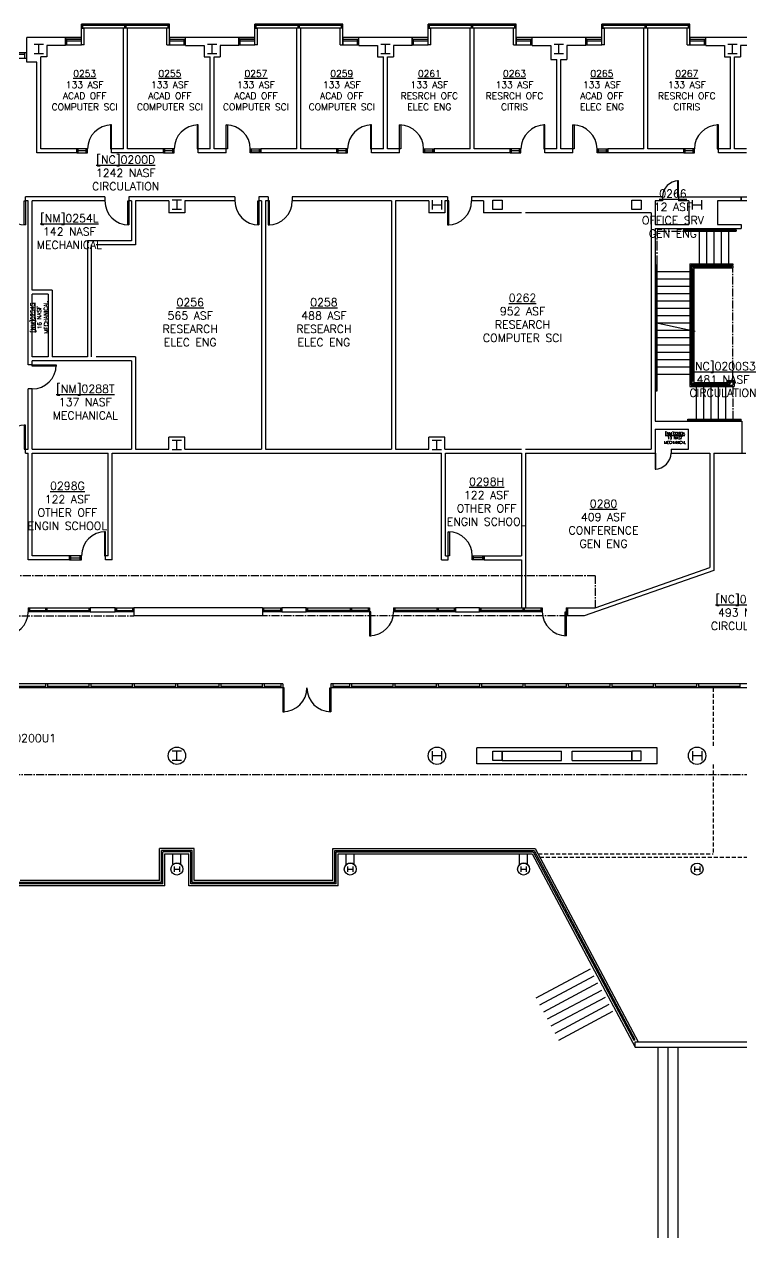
# Model space of a CAD drawing. Header units: inches. Extents: x 1097 to 7213, y 628 to 5215.
# Drawn here: x 4964 to 6040, y 1753 to 3573 of the extents above; entities that cross this region are included whole.
import ezdxf

# ---------------------------------------------------------------- set-up
doc = ezdxf.new("R2010")
doc.units = ezdxf.units.IN
doc.header["$LTSCALE"] = 48
doc.header["$MEASUREMENT"] = 0
doc.linetypes.add('CENTER2', pattern=[1.125, 0.75, -0.125, 0.125, -0.125])
doc.linetypes.add('HIDDEN2', pattern=[0.1875, 0.125, -0.0625])
for name, color, linetype in [('a-area-iden', 7, 'Continuous'), ('a-clng', 20, 'Continuous'), ('a-cols', 1, 'Continuous'), ('a-door', 3, 'Continuous'), ('a-flor-hral', 4, 'Continuous'), ('a-flor-strs', 9, 'Continuous'), ('a-glaz', 5, 'Continuous'), ('a-wall', 7, 'Continuous')]:
    doc.layers.add(name, color=color, linetype=linetype)
doc.styles.get("Standard").update_dxf_attribs({"font": 'romans.shx'})

msp = doc.modelspace()

# ---------------------------------------------------------------- linework, layer by layer
at = {"layer": 'a-clng', "linetype": 'CENTER2', "ltscale": 0.4}
for p, q in [((5912.9, 3262.7), (5953.4, 3262.7)), ((5912.9, 3212.2), (5912.9, 3262.7))]:
    msp.add_line(p, q, dxfattribs=at)
at = {"layer": 'a-clng', "linetype": 'CENTER2', "ltscale": 0.333333}
for p, q in [((6026.4, 3038.7), (6026.4, 3207.7)), ((6026.4, 3029.7), (6026.4, 2981.2)), ((5819.9, 2746.2), (3985.9, 2746.2)), ((5819.9, 2746.2), (5819.9, 2698.2)), ((4672.4, 2686.2), (5128.4, 2686.2)), ((5778.9, 2686.2), (5321.4, 2686.2)), ((4045.9, 2448.2), (6391.9, 2448.2))]:
    msp.add_line(p, q, dxfattribs=at)
at = {"layer": 'a-clng', "linetype": 'HIDDEN2'}
for p, q in [((5996.9, 2578.2), (5996.9, 2489.2)), ((5996.9, 2463.2), (5996.9, 2329.2)), ((5734.5, 2329.2), (5996.9, 2329.2)), ((5737.2, 2324.2), (6158.9, 2324.2))]:
    msp.add_line(p, q, dxfattribs=at)
at = {"layer": 'a-cols'}
for p, q in [((4978.9, 3543.2), (4992.9, 3543.2)), ((4985.9, 3529.2), (4985.9, 3543.2)), ((5238.9, 3543.2), (5252.9, 3543.2)), ((5245.9, 3529.2), (5245.9, 3543.2)), ((5498.9, 3543.2), (5512.9, 3543.2)), ((5505.9, 3529.2), (5505.9, 3543.2)), ((5758.9, 3543.2), (5772.9, 3543.2)), ((5765.9, 3529.2), (5765.9, 3543.2)), ((6018.9, 3543.2), (6032.9, 3543.2)), ((6025.9, 3529.2), (6025.9, 3543.2)), ((4978.9, 3529.2), (4992.9, 3529.2)), ((5238.9, 3529.2), (5252.9, 3529.2)), ((5498.9, 3529.2), (5512.9, 3529.2)), ((5758.9, 3529.2), (5772.9, 3529.2)), ((6018.9, 3529.2), (6032.9, 3529.2)), ((5199.9, 3309.2), (5185.9, 3309.2)), ((5199.9, 3295.2), (5185.9, 3295.2)), ((5192.9, 3309.2), (5192.9, 3295.2)), ((5575.9, 3309.2), (5575.9, 3295.2)), ((5575.9, 3302.2), (5589.9, 3302.2)), ((5589.9, 3309.2), (5589.9, 3295.2)), ((5666.9, 3309.2), (5680.9, 3309.2)), ((5666.9, 3295.2), (5666.9, 3309.2)), ((5680.9, 3295.2), (5666.9, 3295.2)), ((5680.9, 3309.2), (5680.9, 3295.2)), ((5874.9, 3309.2), (5888.9, 3309.2)), ((5874.9, 3295.2), (5874.9, 3309.2)), ((5888.9, 3295.2), (5874.9, 3295.2)), ((5888.9, 3309.2), (5888.9, 3295.2)), ((5965.9, 3295.2), (5965.9, 3309.2)), ((5965.9, 3302.2), (5979.9, 3302.2)), ((5979.9, 3295.2), (5979.9, 3309.2)), ((5199.9, 2949.2), (5185.9, 2949.2)), ((5192.9, 2935.2), (5192.9, 2949.2)), ((5589.9, 2949.2), (5575.9, 2949.2)), ((5582.9, 2935.2), (5582.9, 2949.2)), ((5199.9, 2935.2), (5185.9, 2935.2)), ((5589.9, 2935.2), (5575.9, 2935.2)), ((5199.9, 2483.2), (5185.9, 2483.2)), ((5192.9, 2469.2), (5192.9, 2483.2)), ((5575.9, 2483.2), (5575.9, 2469.2)), ((5589.9, 2476.2), (5575.9, 2476.2)), ((5589.9, 2483.2), (5589.9, 2469.2)), ((5666.9, 2483.2), (5680.9, 2483.2)), ((5666.9, 2469.2), (5666.9, 2483.2)), ((5680.9, 2483.2), (5680.9, 2469.2)), ((5888.9, 2483.2), (5874.9, 2483.2)), ((5874.9, 2483.2), (5874.9, 2469.2)), ((5888.9, 2469.2), (5888.9, 2483.2)), ((5965.9, 2483.2), (5965.9, 2469.2)), ((5979.9, 2476.2), (5965.9, 2476.2)), ((5979.9, 2483.2), (5979.9, 2469.2)), ((5199.9, 2469.2), (5185.9, 2469.2)), ((5680.9, 2469.2), (5666.9, 2469.2)), ((5874.9, 2469.2), (5888.9, 2469.2)), ((5188.9, 2310.2), (5188.9, 2302.2)), ((5188.9, 2306.2), (5196.9, 2306.2)), ((5196.9, 2310.2), (5196.9, 2302.2)), ((5448.9, 2310.2), (5448.9, 2302.2)), ((5448.9, 2306.2), (5456.9, 2306.2)), ((5456.9, 2310.2), (5456.9, 2302.2)), ((5708.9, 2310.2), (5708.9, 2302.2)), ((5708.9, 2306.2), (5716.9, 2306.2)), ((5716.9, 2310.2), (5716.9, 2302.2)), ((5968.9, 2310.2), (5968.9, 2302.2)), ((5968.9, 2306.2), (5976.9, 2306.2)), ((5976.9, 2310.2), (5976.9, 2302.2))]:
    msp.add_line(p, q, dxfattribs=at)
for centre, radius in [((5192.9, 2476.2), 13), ((5582.9, 2476.2), 13), ((5972.9, 2476.2), 13), ((5192.9, 2306.2), 9), ((5452.9, 2306.2), 9), ((5712.9, 2306.2), 9), ((5972.9, 2306.2), 9)]:
    msp.add_circle(centre, radius, dxfattribs=at)
at = {"layer": 'a-door'}
for p, q in [((5094.9, 3422.2), (5093.1, 3422.2)), ((5093.1, 3422.2), (5093.1, 3386.2)), ((5094.9, 3386.2), (5094.9, 3422.2)), ((5224.9, 3422.2), (5223.1, 3422.2)), ((5223.1, 3422.2), (5223.1, 3386.2)), ((5224.9, 3386.2), (5224.9, 3422.2)), ((5266.9, 3386.2), (5266.9, 3422.2)), ((5266.9, 3422.2), (5268.7, 3422.2)), ((5268.7, 3422.2), (5268.7, 3386.2)), ((5484.9, 3422.2), (5483.1, 3422.2)), ((5483.1, 3422.2), (5483.1, 3386.2)), ((5484.9, 3386.2), (5484.9, 3422.2)), ((5526.9, 3386.2), (5526.9, 3422.2)), ((5526.9, 3422.2), (5528.7, 3422.2)), ((5528.7, 3422.2), (5528.7, 3386.2)), ((5744.9, 3422.2), (5743.1, 3422.2)), ((5743.1, 3422.2), (5743.1, 3386.2)), ((5744.9, 3386.2), (5744.9, 3422.2)), ((5786.9, 3386.2), (5786.9, 3422.2)), ((5786.9, 3422.2), (5788.7, 3422.2)), ((5788.7, 3422.2), (5788.7, 3386.2)), ((6004.9, 3422.2), (6003.1, 3422.2)), ((6003.1, 3422.2), (6003.1, 3386.2)), ((6004.9, 3386.2), (6004.9, 3422.2)), ((5093.1, 3386.2), (5094.9, 3386.2)), ((5223.1, 3386.2), (5224.9, 3386.2)), ((5268.7, 3386.2), (5266.9, 3386.2)), ((5483.1, 3386.2), (5484.9, 3386.2)), ((5528.7, 3386.2), (5526.9, 3386.2)), ((5743.1, 3386.2), (5744.9, 3386.2)), ((5788.7, 3386.2), (5786.9, 3386.2)), ((6003.1, 3386.2), (6004.9, 3386.2)), ((5944.9, 3338.2), (5943.7, 3338.2)), ((5943.7, 3338.2), (5943.7, 3314.2)), ((5944.9, 3314.2), (5944.9, 3338.2)), ((5943.7, 3314.2), (5944.9, 3314.2)), ((4964.1, 3272.2), (4964.1, 3308.2)), ((4964.1, 3308.2), (4965.9, 3308.2)), ((4965.9, 3308.2), (4965.9, 3272.2)), ((5119.1, 3272.2), (5119.1, 3308.2)), ((5119.1, 3308.2), (5120.9, 3308.2)), ((5120.9, 3308.2), (5120.9, 3272.2)), ((5314.1, 3272.2), (5314.1, 3308.2)), ((5314.1, 3308.2), (5315.9, 3308.2)), ((5315.9, 3308.2), (5315.9, 3272.2)), ((5329.9, 3308.2), (5329.9, 3272.2)), ((5331.7, 3308.2), (5329.9, 3308.2)), ((5331.7, 3272.2), (5331.7, 3308.2)), ((5598.9, 3308.2), (5598.9, 3272.2)), ((5600.7, 3308.2), (5598.9, 3308.2)), ((5600.7, 3272.2), (5600.7, 3308.2)), ((4965.9, 3272.2), (4964.1, 3272.2)), ((5120.9, 3272.2), (5119.1, 3272.2)), ((5315.9, 3272.2), (5314.1, 3272.2)), ((5329.9, 3272.2), (5331.7, 3272.2)), ((5598.9, 3272.2), (5600.7, 3272.2)), ((4975.9, 3062.2), (5011.9, 3062.2)), ((4975.9, 3060.4), (4975.9, 3062.2)), ((5011.9, 3060.4), (4975.9, 3060.4)), ((5011.9, 3062.2), (5011.9, 3060.4)), ((4965.9, 2972.2), (4964.1, 2972.2)), ((4964.1, 2972.2), (4964.1, 2936.2)), ((4965.9, 2936.2), (4965.9, 2972.2)), ((4964.1, 2936.2), (4965.9, 2936.2)), ((5909.9, 2930.2), (5909.9, 2906.2)), ((5911.1, 2930.2), (5909.9, 2930.2)), ((5911.1, 2906.2), (5911.1, 2930.2)), ((5909.9, 2906.2), (5911.1, 2906.2)), ((5085.9, 2812.2), (5084.1, 2812.2)), ((5084.1, 2812.2), (5084.1, 2776.2)), ((5085.9, 2776.2), (5085.9, 2812.2)), ((5599.9, 2776.2), (5599.9, 2812.2)), ((5599.9, 2812.2), (5601.7, 2812.2)), ((5601.7, 2812.2), (5601.7, 2776.2)), ((5084.1, 2776.2), (5085.9, 2776.2)), ((5601.7, 2776.2), (5599.9, 2776.2)), ((5481.9, 2692.2), (5481.9, 2656.2)), ((5483.7, 2692.2), (5481.9, 2692.2)), ((5483.7, 2656.2), (5483.7, 2692.2)), ((5775.1, 2656.2), (5775.1, 2692.2)), ((5775.1, 2692.2), (5776.9, 2692.2)), ((5776.9, 2692.2), (5776.9, 2656.2)), ((5481.9, 2656.2), (5483.7, 2656.2)), ((5776.9, 2656.2), (5775.1, 2656.2)), ((5351.9, 2578.2), (5351.9, 2542.2)), ((5353.7, 2578.2), (5351.9, 2578.2)), ((5353.7, 2542.2), (5353.7, 2578.2)), ((5422.1, 2542.2), (5422.1, 2578.2)), ((5422.1, 2578.2), (5423.9, 2578.2)), ((5423.9, 2578.2), (5423.9, 2542.2)), ((5351.9, 2542.2), (5353.7, 2542.2)), ((5423.9, 2542.2), (5422.1, 2542.2))]:
    msp.add_line(p, q, dxfattribs=at)
for centre, radius, start, end in [((5094.9, 3386.2), 36, 90, 180), ((5224.9, 3386.2), 36, 90, 180), ((5266.9, 3386.2), 36, 0, 90), ((5484.9, 3386.2), 36, 90, 180), ((5526.9, 3386.2), 36, 0, 90), ((5744.9, 3386.2), 36, 90, 180), ((5786.9, 3386.2), 36, 0, 90), ((6004.9, 3386.2), 36, 90, 180), ((5944.9, 3314.2), 24, 90, 180), ((4965.9, 3308.2), 36, 180, 270), ((5120.9, 3308.2), 36, 180, 270), ((5315.9, 3308.2), 36, 180, 270), ((5329.9, 3308.2), 36, 270, 0), ((5598.9, 3308.2), 36, 270, 0), ((4975.9, 3062.2), 36, 270, 0), ((4965.9, 2936.2), 36, 90, 180), ((5909.9, 2930.2), 24, 270, 0), ((5085.9, 2776.2), 36, 90, 180), ((5599.9, 2776.2), 36, 0, 90), ((4933.9, 2692.2), 36, 270, 0), ((5481.9, 2692.2), 36, 270, 0), ((5776.9, 2692.2), 36, 180, 270), ((5351.9, 2578.2), 36, 270, 0), ((5423.9, 2578.2), 36, 180, 270)]:
    msp.add_arc(centre, radius, start, end, dxfattribs=at)
at = {"layer": 'a-flor-hral', "ltscale": 0.4}
for p, q in [((5953.4, 3264.7), (6031.4, 3264.7)), ((5953.4, 3264.7), (5953.4, 3262.7)), ((5953.4, 3262.7), (6031.4, 3262.7)), ((6031.4, 3264.7), (6031.4, 3262.7)), ((5910.9, 3212.2), (5912.9, 3212.2)), ((5910.9, 3125.2), (5910.9, 3212.2)), ((5912.9, 3124.7), (5912.9, 3212.2)), ((5961.9, 3213.7), (5961.9, 3114)), ((5961.9, 3213.7), (6026.4, 3213.7)), ((5963.9, 3211.7), (5963.9, 3113.6)), ((5963.9, 3211.7), (6026.4, 3211.7)), ((5965.9, 3149.2), (5965.9, 3203.7)), ((5966.9, 3149.2), (5966.9, 3203.7)), ((6022.4, 3209.7), (5968.9, 3209.7)), ((6022.4, 3208.7), (5968.9, 3208.7)), ((6026.4, 3213.7), (6026.4, 3211.7)), ((5965.9, 3113.1), (5965.9, 3148.2)), ((5966.9, 3112.9), (5966.9, 3148.2))]:
    msp.add_line(p, q, dxfattribs=at)
at = {"layer": 'a-flor-hral'}
for p, q in [((5967.4, 3204.7), (5965.4, 3204.7)), ((5965.4, 3204.7), (5965.4, 3203.7)), ((5967.4, 3203.7), (5965.4, 3203.7)), ((5965.9, 3205.7), (5965.9, 3204.7)), ((5966.9, 3205.7), (5965.9, 3205.7)), ((5966.9, 3209.7), (5967.9, 3209.7)), ((5966.9, 3208.7), (5966.9, 3209.7)), ((5966.9, 3208.7), (5967.9, 3208.7)), ((5966.9, 3205.7), (5966.9, 3204.7)), ((5967.4, 3204.7), (5967.4, 3203.7)), ((5967.9, 3208.2), (5967.9, 3210.2)), ((5967.9, 3210.2), (5968.9, 3210.2)), ((5967.9, 3208.2), (5968.9, 3208.2)), ((5968.9, 3208.2), (5968.9, 3210.2)), ((6022.4, 3208.2), (6022.4, 3210.2)), ((6023.4, 3210.2), (6022.4, 3210.2)), ((6023.4, 3208.2), (6022.4, 3208.2)), ((6023.4, 3208.2), (6023.4, 3210.2)), ((6024.4, 3209.7), (6023.4, 3209.7)), ((6024.4, 3208.7), (6023.4, 3208.7)), ((6024.4, 3208.7), (6024.4, 3209.7)), ((5965.4, 3149.2), (5967.4, 3149.2)), ((5965.4, 3148.2), (5965.4, 3149.2)), ((5967.4, 3148.2), (5967.4, 3149.2)), ((5965.4, 3148.2), (5967.4, 3148.2)), ((5910.9, 3023.2), (5910.9, 3125.2)), ((5912.9, 3023.2), (5912.9, 3124.7)), ((5961.9, 3114), (5961.9, 3029.7)), ((5963.9, 3113.6), (5963.9, 3031.7)), ((5965.9, 3094.2), (5965.9, 3113.1)), ((5966.9, 3094.2), (5966.9, 3112.9)), ((5965.4, 3094.2), (5967.4, 3094.2)), ((5965.4, 3093.2), (5965.4, 3094.2)), ((5967.4, 3093.2), (5967.4, 3094.2)), ((5965.4, 3093.2), (5967.4, 3093.2)), ((5965.9, 3039.7), (5965.9, 3093.2)), ((5966.9, 3039.7), (5966.9, 3093.2)), ((5967.4, 3039.7), (5965.4, 3039.7)), ((5965.4, 3038.7), (5965.4, 3039.7)), ((5967.4, 3038.7), (5967.4, 3039.7)), ((5910.9, 3023.2), (5912.9, 3023.2)), ((5961.9, 3029.7), (6028.4, 3029.7)), ((5963.9, 3031.7), (6026.4, 3031.7)), ((5967.4, 3038.7), (5965.4, 3038.7)), ((5965.9, 3037.7), (5965.9, 3038.7)), ((5966.9, 3037.7), (5965.9, 3037.7)), ((5966.9, 3037.7), (5966.9, 3038.7)), ((5966.9, 3034.7), (5967.9, 3034.7)), ((5966.9, 3034.7), (5966.9, 3033.7)), ((5966.9, 3033.7), (5967.9, 3033.7)), ((5967.9, 3035.2), (5967.9, 3033.2)), ((5967.9, 3035.2), (5968.9, 3035.2)), ((5967.9, 3033.2), (5968.9, 3033.2)), ((5968.9, 3035.2), (5968.9, 3033.2)), ((5968.9, 3034.7), (6017.4, 3034.7)), ((5968.9, 3033.7), (6017.4, 3033.7)), ((6017.4, 3038.7), (6028.4, 3038.7)), ((6017.4, 3038.7), (6017.4, 3036.7)), ((6017.4, 3036.7), (6026.4, 3036.7)), ((6017.4, 3035.2), (6017.4, 3033.2)), ((6017.4, 3035.2), (6018.4, 3035.2)), ((6017.4, 3033.2), (6018.4, 3033.2)), ((6018.4, 3035.2), (6018.4, 3033.2)), ((6026.4, 3038.7), (6026.4, 3031.7)), ((6028.4, 3038.7), (6028.4, 3029.7)), ((5958.9, 2981.2), (6038.9, 2981.2)), ((5958.9, 2979.2), (5958.9, 2981.2)), ((5958.9, 2979.2), (6038.9, 2979.2)), ((6038.9, 2979.2), (6038.9, 2981.2))]:
    msp.add_line(p, q, dxfattribs=at)
at = {"layer": 'a-flor-hral', "ltscale": 0.333333}
for p, q in [((5169.9, 2286.2), (5169.9, 2334.2)), ((5215.9, 2334.2), (5169.9, 2334.2)), ((5171.9, 2284.2), (5171.9, 2332.2)), ((5213.9, 2332.2), (5171.9, 2332.2)), ((5213.9, 2284.2), (5213.9, 2332.2)), ((5215.9, 2286.2), (5215.9, 2334.2)), ((5429.9, 2286.2), (5429.9, 2334.2)), ((5429.9, 2334.2), (5728.5, 2334.2)), ((5431.9, 2284.2), (5431.9, 2332.2)), ((5431.9, 2332.2), (5727.3, 2332.2)), ((5727.3, 2332.2), (5877.9, 2049.4)), ((5728.5, 2334.2), (5879.7, 2050.4)), ((5171.9, 2284.2), (4953, 2284.2)), ((5169.9, 2286.2), (4955, 2286.2)), ((5431.9, 2284.2), (5213.9, 2284.2)), ((5429.9, 2286.2), (5215.9, 2286.2)), ((5877.9, 2049.4), (5879.7, 2050.4))]:
    msp.add_line(p, q, dxfattribs=at)
at = {"layer": 'a-flor-strs', "ltscale": 0.4}
for p, q in [((5976.4, 3213.7), (5976.4, 3262.7)), ((5987.4, 3213.7), (5987.4, 3262.7)), ((5998.4, 3213.7), (5998.4, 3262.7)), ((6009.4, 3213.7), (6009.4, 3262.7)), ((6020.4, 3213.7), (6020.4, 3262.7)), ((5961.9, 3201.7), (5912.9, 3201.7)), ((5961.9, 3190.7), (5912.9, 3190.7)), ((5961.9, 3179.7), (5912.9, 3179.7)), ((5961.9, 3168.7), (5912.9, 3168.7)), ((5961.9, 3157.7), (5912.9, 3157.7)), ((5961.9, 3146.7), (5912.9, 3146.7)), ((5961.9, 3135.7), (5912.9, 3135.7)), ((5961.9, 3124.7), (5912.9, 3124.7)), ((5971.4, 3029.7), (5971.4, 2981.2)), ((5982.4, 3029.7), (5982.4, 2981.2)), ((5993.4, 3029.7), (5993.4, 2981.2)), ((6004.4, 3029.7), (6004.4, 2981.2)), ((6015.4, 3029.7), (6015.4, 2981.2))]:
    msp.add_line(p, q, dxfattribs=at)
at = {"layer": 'a-flor-strs'}
for p, q in [((5969.9, 3112.2), (5909.9, 3125.4)), ((5961.9, 3113.7), (5912.9, 3113.7)), ((5961.9, 3102.7), (5912.9, 3102.7)), ((5961.9, 3091.7), (5912.9, 3091.7)), ((5961.9, 3080.7), (5912.9, 3080.7)), ((5961.9, 3069.7), (5912.9, 3069.7)), ((5961.9, 3058.7), (5912.9, 3058.7)), ((5961.9, 3047.7), (5912.9, 3047.7)), ((5731.8, 2113.2), (5813, 2156.5)), ((5737.4, 2102.6), (5818.6, 2145.9)), ((5743, 2092), (5824.2, 2135.3)), ((5748.7, 2081.4), (5829.9, 2124.7)), ((5754.3, 2070.8), (5835.5, 2114.1)), ((5760, 2060.2), (5841.2, 2103.5)), ((5765.6, 2049.7), (5846.8, 2092.9)), ((5913.9, 2039.2), (5913.9, 1753.2)), ((5928.9, 2039.2), (5928.9, 1753.2)), ((5943.9, 2039.2), (5943.9, 1753.2))]:
    msp.add_line(p, q, dxfattribs=at)
at = {"layer": 'a-glaz'}
for p, q in [((5181.9, 3573.2), (5049.9, 3573.2)), ((5049.9, 3567.2), (5049.9, 3573.2)), ((5181.9, 3567.2), (5049.9, 3567.2)), ((5051.9, 3567.2), (5051.9, 3573.2)), ((5114.9, 3571.2), (5051.9, 3571.2)), ((5114.9, 3567.2), (5114.9, 3573.2)), ((5116.9, 3567.2), (5116.9, 3573.2)), ((5179.9, 3571.2), (5116.9, 3571.2)), ((5179.9, 3567.2), (5179.9, 3573.2)), ((5181.9, 3567.2), (5181.9, 3573.2)), ((5441.9, 3573.2), (5309.9, 3573.2)), ((5309.9, 3567.2), (5309.9, 3573.2)), ((5441.9, 3567.2), (5309.9, 3567.2)), ((5311.9, 3567.2), (5311.9, 3573.2)), ((5374.9, 3571.2), (5311.9, 3571.2)), ((5374.9, 3567.2), (5374.9, 3573.2)), ((5376.9, 3567.2), (5376.9, 3573.2)), ((5439.9, 3571.2), (5376.9, 3571.2)), ((5439.9, 3567.2), (5439.9, 3573.2)), ((5441.9, 3567.2), (5441.9, 3573.2)), ((5701.9, 3573.2), (5569.9, 3573.2)), ((5569.9, 3567.2), (5569.9, 3573.2)), ((5701.9, 3567.2), (5569.9, 3567.2)), ((5571.9, 3567.2), (5571.9, 3573.2)), ((5634.9, 3571.2), (5571.9, 3571.2)), ((5634.9, 3567.2), (5634.9, 3573.2)), ((5636.9, 3567.2), (5636.9, 3573.2)), ((5699.9, 3571.2), (5636.9, 3571.2)), ((5699.9, 3567.2), (5699.9, 3573.2)), ((5701.9, 3567.2), (5701.9, 3573.2)), ((5961.9, 3573.2), (5829.9, 3573.2)), ((5829.9, 3567.2), (5829.9, 3573.2)), ((5961.9, 3567.2), (5829.9, 3567.2)), ((5831.9, 3567.2), (5831.9, 3573.2)), ((5894.9, 3571.2), (5831.9, 3571.2)), ((5894.9, 3567.2), (5894.9, 3573.2)), ((5896.9, 3567.2), (5896.9, 3573.2)), ((5959.9, 3571.2), (5896.9, 3571.2)), ((5959.9, 3567.2), (5959.9, 3573.2)), ((5961.9, 3567.2), (5961.9, 3573.2)), ((5049.9, 3553.2), (5025.9, 3553.2)), ((5025.9, 3553.2), (5025.9, 3542.2)), ((5049.9, 3550.2), (5025.9, 3550.2)), ((5027.9, 3542.2), (5027.9, 3550.2)), ((5049.9, 3542.2), (5049.9, 3553.2)), ((5205.9, 3553.2), (5181.9, 3553.2)), ((5181.9, 3553.2), (5181.9, 3542.2)), ((5205.9, 3550.2), (5181.9, 3550.2)), ((5203.9, 3542.2), (5203.9, 3550.2)), ((5205.9, 3542.2), (5205.9, 3553.2)), ((5309.9, 3553.2), (5285.9, 3553.2)), ((5285.9, 3553.2), (5285.9, 3542.2)), ((5309.9, 3550.2), (5285.9, 3550.2)), ((5287.9, 3542.2), (5287.9, 3550.2)), ((5309.9, 3542.2), (5309.9, 3553.2)), ((5465.9, 3553.2), (5441.9, 3553.2)), ((5441.9, 3553.2), (5441.9, 3542.2)), ((5465.9, 3550.2), (5441.9, 3550.2)), ((5463.9, 3542.2), (5463.9, 3550.2)), ((5465.9, 3542.2), (5465.9, 3553.2)), ((5569.9, 3553.2), (5545.9, 3553.2)), ((5545.9, 3553.2), (5545.9, 3542.2)), ((5569.9, 3550.2), (5545.9, 3550.2)), ((5547.9, 3542.2), (5547.9, 3550.2)), ((5569.9, 3542.2), (5569.9, 3553.2)), ((5725.9, 3553.2), (5701.9, 3553.2)), ((5701.9, 3553.2), (5701.9, 3542.2)), ((5725.9, 3550.2), (5701.9, 3550.2)), ((5723.9, 3542.2), (5723.9, 3550.2)), ((5725.9, 3542.2), (5725.9, 3553.2)), ((5829.9, 3553.2), (5805.9, 3553.2)), ((5805.9, 3553.2), (5805.9, 3542.2)), ((5829.9, 3550.2), (5805.9, 3550.2)), ((5807.9, 3542.2), (5807.9, 3550.2)), ((5829.9, 3542.2), (5829.9, 3553.2)), ((5985.9, 3553.2), (5961.9, 3553.2)), ((5961.9, 3553.2), (5961.9, 3542.2)), ((5985.9, 3550.2), (5961.9, 3550.2)), ((5983.9, 3542.2), (5983.9, 3550.2)), ((5985.9, 3542.2), (5985.9, 3553.2)), ((5025.9, 3542.2), (5049.9, 3542.2)), ((5027.9, 3548.2), (5049.9, 3548.2)), ((5181.9, 3548.2), (5203.9, 3548.2)), ((5181.9, 3542.2), (5205.9, 3542.2)), ((5285.9, 3542.2), (5309.9, 3542.2)), ((5287.9, 3548.2), (5309.9, 3548.2)), ((5441.9, 3548.2), (5463.9, 3548.2)), ((5441.9, 3542.2), (5465.9, 3542.2)), ((5545.9, 3542.2), (5569.9, 3542.2)), ((5547.9, 3548.2), (5569.9, 3548.2)), ((5701.9, 3548.2), (5723.9, 3548.2)), ((5701.9, 3542.2), (5725.9, 3542.2)), ((5805.9, 3542.2), (5829.9, 3542.2)), ((5807.9, 3548.2), (5829.9, 3548.2)), ((5961.9, 3548.2), (5983.9, 3548.2)), ((5961.9, 3542.2), (5985.9, 3542.2)), ((4967.9, 3530.2), (4873.9, 3530.2)), ((4873.9, 3522.2), (4967.9, 3522.2)), ((4942.9, 3528.2), (4964.9, 3528.2)), ((4964.9, 3522.2), (4964.9, 3530.2)), ((4967.9, 3522.2), (4967.9, 3530.2)), ((5058.9, 3386.2), (5042.9, 3386.2)), ((5042.9, 3386.2), (5042.9, 3380.2)), ((5044.9, 3380.2), (5044.9, 3386.2)), ((5056.9, 3380.2), (5056.9, 3386.2)), ((5058.9, 3380.2), (5058.9, 3386.2)), ((5188.9, 3386.2), (5172.9, 3386.2)), ((5172.9, 3386.2), (5172.9, 3380.2)), ((5174.9, 3380.2), (5174.9, 3386.2)), ((5186.9, 3380.2), (5186.9, 3386.2)), ((5188.9, 3380.2), (5188.9, 3386.2)), ((5302.9, 3386.2), (5318.9, 3386.2)), ((5302.9, 3380.2), (5302.9, 3386.2)), ((5304.9, 3380.2), (5304.9, 3386.2)), ((5316.9, 3380.2), (5316.9, 3386.2)), ((5318.9, 3386.2), (5318.9, 3380.2)), ((5448.9, 3386.2), (5432.9, 3386.2)), ((5432.9, 3386.2), (5432.9, 3380.2)), ((5434.9, 3380.2), (5434.9, 3386.2)), ((5446.9, 3380.2), (5446.9, 3386.2)), ((5448.9, 3380.2), (5448.9, 3386.2)), ((5562.9, 3386.2), (5578.9, 3386.2)), ((5562.9, 3380.2), (5562.9, 3386.2)), ((5564.9, 3380.2), (5564.9, 3386.2)), ((5576.9, 3380.2), (5576.9, 3386.2)), ((5578.9, 3386.2), (5578.9, 3380.2)), ((5708.9, 3386.2), (5692.9, 3386.2)), ((5692.9, 3386.2), (5692.9, 3380.2)), ((5694.9, 3380.2), (5694.9, 3386.2)), ((5706.9, 3380.2), (5706.9, 3386.2)), ((5708.9, 3380.2), (5708.9, 3386.2)), ((5822.9, 3386.2), (5838.9, 3386.2)), ((5822.9, 3380.2), (5822.9, 3386.2)), ((5824.9, 3380.2), (5824.9, 3386.2)), ((5836.9, 3380.2), (5836.9, 3386.2)), ((5838.9, 3386.2), (5838.9, 3380.2)), ((5968.9, 3386.2), (5952.9, 3386.2)), ((5952.9, 3386.2), (5952.9, 3380.2)), ((5954.9, 3380.2), (5954.9, 3386.2)), ((5966.9, 3380.2), (5966.9, 3386.2)), ((5968.9, 3380.2), (5968.9, 3386.2)), ((5042.9, 3380.2), (5058.9, 3380.2)), ((5056.9, 3383.2), (5044.9, 3383.2)), ((5172.9, 3380.2), (5188.9, 3380.2)), ((5186.9, 3383.2), (5174.9, 3383.2)), ((5318.9, 3380.2), (5302.9, 3380.2)), ((5304.9, 3383.2), (5316.9, 3383.2)), ((5432.9, 3380.2), (5448.9, 3380.2)), ((5446.9, 3383.2), (5434.9, 3383.2)), ((5578.9, 3380.2), (5562.9, 3380.2)), ((5564.9, 3383.2), (5576.9, 3383.2)), ((5692.9, 3380.2), (5708.9, 3380.2)), ((5706.9, 3383.2), (5694.9, 3383.2)), ((5838.9, 3380.2), (5822.9, 3380.2)), ((5824.9, 3383.2), (5836.9, 3383.2)), ((5952.9, 3380.2), (5968.9, 3380.2)), ((5966.9, 3383.2), (5954.9, 3383.2)), ((6038.9, 3314.2), (6057.9, 3314.2)), ((6038.9, 3308.2), (6038.9, 3314.2)), ((6057.9, 3308.2), (6038.9, 3308.2)), ((5049.9, 2776.2), (5031.9, 2776.2)), ((5031.9, 2776.2), (5031.9, 2770.2)), ((5031.9, 2770.2), (5049.9, 2770.2)), ((5033.9, 2770.2), (5033.9, 2776.2)), ((5033.9, 2773.2), (5047.9, 2773.2)), ((5047.9, 2770.2), (5047.9, 2776.2)), ((5049.9, 2770.2), (5049.9, 2776.2)), ((5635.9, 2776.2), (5653.9, 2776.2)), ((5635.9, 2770.2), (5635.9, 2776.2)), ((5653.9, 2770.2), (5635.9, 2770.2)), ((5637.9, 2770.2), (5637.9, 2776.2)), ((5651.9, 2773.2), (5637.9, 2773.2)), ((5651.9, 2770.2), (5651.9, 2776.2)), ((5653.9, 2776.2), (5653.9, 2770.2)), ((4969.9, 2698.2), (4969.9, 2692.2)), ((4969.9, 2698.2), (5062.9, 2698.2)), ((4971.9, 2698.2), (4971.9, 2692.2)), ((4971.9, 2694.2), (4995.9, 2694.2)), ((4995.9, 2698.2), (4995.9, 2692.2)), ((4997.9, 2698.2), (4997.9, 2692.2)), ((4997.9, 2694.2), (5060.9, 2694.2)), ((5060.9, 2698.2), (5060.9, 2692.2)), ((5062.9, 2698.2), (5062.9, 2692.2)), ((5100.4, 2698.2), (5100.4, 2692.2)), ((5100.4, 2698.2), (5128.4, 2698.2)), ((5102.4, 2698.2), (5102.4, 2692.2)), ((5102.4, 2694.2), (5126.4, 2694.2)), ((5126.4, 2698.2), (5126.4, 2692.2)), ((5128.4, 2698.2), (5128.4, 2692.2)), ((5321.4, 2698.2), (5321.4, 2692.2)), ((5321.4, 2698.2), (5350.4, 2698.2)), ((5322.9, 2698.2), (5322.9, 2692.2)), ((5348.4, 2694.2), (5323.4, 2694.2)), ((5348.4, 2698.2), (5348.4, 2692.2)), ((5350.4, 2698.2), (5350.4, 2692.2)), ((5386.9, 2698.2), (5386.9, 2692.2)), ((5386.9, 2698.2), (5481.9, 2698.2)), ((5388.9, 2698.2), (5388.9, 2692.2)), ((5452.9, 2694.2), (5388.9, 2694.2)), ((5452.9, 2698.2), (5452.9, 2692.2)), ((5454.9, 2698.2), (5454.9, 2692.2)), ((5479.9, 2694.2), (5454.9, 2694.2)), ((5479.9, 2698.2), (5479.9, 2692.2)), ((5481.9, 2698.2), (5481.9, 2692.2)), ((5517.9, 2698.2), (5517.9, 2692.2)), ((5517.9, 2698.2), (5610.9, 2698.2)), ((5519.9, 2698.2), (5519.9, 2692.2)), ((5582.9, 2694.2), (5519.9, 2694.2)), ((5582.9, 2698.2), (5582.9, 2692.2)), ((5584.9, 2698.2), (5584.9, 2692.2)), ((5608.9, 2694.2), (5584.9, 2694.2)), ((5608.9, 2698.2), (5608.9, 2692.2)), ((5610.9, 2698.2), (5610.9, 2692.2)), ((5646.9, 2698.2), (5646.9, 2692.2)), ((5646.9, 2698.2), (5740.9, 2698.2)), ((5648.9, 2698.2), (5648.9, 2692.2)), ((5711.9, 2694.2), (5648.9, 2694.2)), ((5711.9, 2698.2), (5711.9, 2692.2)), ((5713.9, 2698.2), (5713.9, 2692.2)), ((5738.9, 2694.2), (5713.9, 2694.2)), ((5738.9, 2698.2), (5738.9, 2692.2)), ((5740.9, 2698.2), (5740.9, 2692.2)), ((5062.9, 2692.2), (4969.9, 2692.2)), ((5128.4, 2692.2), (5100.4, 2692.2)), ((5350.4, 2692.2), (5321.4, 2692.2)), ((5481.9, 2692.2), (5386.9, 2692.2)), ((5610.9, 2692.2), (5517.9, 2692.2)), ((5740.9, 2692.2), (5646.9, 2692.2)), ((5351.9, 2584.2), (4643.9, 2584.2)), ((5351.9, 2578.2), (4643.9, 2578.2)), ((4995.9, 2580.2), (4933.9, 2580.2)), ((4995.9, 2584.2), (4995.9, 2578.2)), ((4998.9, 2584.2), (4998.9, 2578.2)), ((5060.9, 2580.2), (4998.9, 2580.2)), ((5060.9, 2584.2), (5060.9, 2578.2)), ((5063.9, 2584.2), (5063.9, 2578.2)), ((5125.9, 2580.2), (5063.9, 2580.2)), ((5125.9, 2584.2), (5125.9, 2578.2)), ((5128.9, 2584.2), (5128.9, 2578.2)), ((5190.9, 2580.2), (5128.9, 2580.2)), ((5190.9, 2584.2), (5190.9, 2578.2)), ((5193.9, 2584.2), (5193.9, 2578.2)), ((5255.9, 2580.2), (5193.9, 2580.2)), ((5255.9, 2584.2), (5255.9, 2578.2)), ((5258.9, 2584.2), (5258.9, 2578.2)), ((5320.9, 2580.2), (5258.9, 2580.2)), ((5320.9, 2584.2), (5320.9, 2578.2)), ((5323.9, 2584.2), (5323.9, 2578.2)), ((5348.9, 2580.2), (5323.9, 2580.2)), ((5348.9, 2584.2), (5348.9, 2578.2)), ((5351.9, 2584.2), (5351.9, 2578.2)), ((6126.9, 2584.2), (5423.9, 2584.2)), ((5423.9, 2584.2), (5423.9, 2578.2)), ((6132.9, 2578.2), (5423.9, 2578.2)), ((5426.9, 2584.2), (5426.9, 2578.2)), ((5451.9, 2580.2), (5426.9, 2580.2)), ((5451.9, 2584.2), (5451.9, 2578.2)), ((5454.9, 2584.2), (5454.9, 2578.2)), ((5516.9, 2580.2), (5454.9, 2580.2)), ((5516.9, 2584.2), (5516.9, 2578.2)), ((5519.9, 2584.2), (5519.9, 2578.2)), ((5581.9, 2580.2), (5519.9, 2580.2)), ((5581.9, 2584.2), (5581.9, 2578.2)), ((5584.9, 2584.2), (5584.9, 2578.2)), ((5646.9, 2580.2), (5584.9, 2580.2)), ((5646.9, 2584.2), (5646.9, 2578.2)), ((5649.9, 2584.2), (5649.9, 2578.2)), ((5711.9, 2580.2), (5649.9, 2580.2)), ((5711.9, 2584.2), (5711.9, 2578.2)), ((5714.9, 2584.2), (5714.9, 2578.2)), ((5776.9, 2580.2), (5714.9, 2580.2)), ((5776.9, 2584.2), (5776.9, 2578.2)), ((5779.9, 2584.2), (5779.9, 2578.2)), ((5841.9, 2580.2), (5779.9, 2580.2)), ((5841.9, 2584.2), (5841.9, 2578.2)), ((5844.9, 2584.2), (5844.9, 2578.2)), ((5906.9, 2580.2), (5844.9, 2580.2)), ((5906.9, 2584.2), (5906.9, 2578.2)), ((5909.9, 2584.2), (5909.9, 2578.2)), ((5971.9, 2580.2), (5909.9, 2580.2)), ((5971.9, 2584.2), (5971.9, 2578.2)), ((5974.9, 2584.2), (5974.9, 2578.2)), ((6036.9, 2580.2), (5974.9, 2580.2)), ((6036.9, 2584.2), (6036.9, 2578.2))]:
    msp.add_line(p, q, dxfattribs=at)
at = {"layer": 'a-wall'}
for p, q in [((5049.9, 3542.2), (5049.9, 3567.2)), ((5049.9, 3567.2), (5053.9, 3567.2)), ((5053.9, 3542.2), (5053.9, 3567.2)), ((5118.9, 3567.2), (5112.9, 3567.2)), ((5112.9, 3386.2), (5112.9, 3567.2)), ((5118.9, 3386.2), (5118.9, 3567.2)), ((5177.9, 3542.2), (5177.9, 3567.2)), ((5181.9, 3567.2), (5177.9, 3567.2)), ((5181.9, 3542.2), (5181.9, 3567.2)), ((5309.9, 3542.2), (5309.9, 3567.2)), ((5309.9, 3567.2), (5313.9, 3567.2)), ((5313.9, 3542.2), (5313.9, 3567.2)), ((5372.9, 3386.2), (5372.9, 3567.2)), ((5378.9, 3567.2), (5372.9, 3567.2)), ((5378.9, 3386.2), (5378.9, 3567.2)), ((5437.9, 3542.2), (5437.9, 3567.2)), ((5441.9, 3567.2), (5437.9, 3567.2)), ((5441.9, 3542.2), (5441.9, 3567.2)), ((5569.9, 3542.2), (5569.9, 3567.2)), ((5569.9, 3567.2), (5573.9, 3567.2)), ((5573.9, 3542.2), (5573.9, 3567.2)), ((5632.9, 3386.2), (5632.9, 3567.2)), ((5638.9, 3567.2), (5632.9, 3567.2)), ((5638.9, 3386.2), (5638.9, 3567.2)), ((5697.9, 3542.2), (5697.9, 3567.2)), ((5701.9, 3567.2), (5697.9, 3567.2)), ((5701.9, 3542.2), (5701.9, 3567.2)), ((5829.9, 3542.2), (5829.9, 3567.2)), ((5829.9, 3567.2), (5833.9, 3567.2)), ((5833.9, 3542.2), (5833.9, 3567.2)), ((5892.9, 3386.2), (5892.9, 3567.2)), ((5898.9, 3567.2), (5892.9, 3567.2)), ((5898.9, 3386.2), (5898.9, 3567.2)), ((5957.9, 3542.2), (5957.9, 3567.2)), ((5961.9, 3567.2), (5957.9, 3567.2)), ((5961.9, 3542.2), (5961.9, 3567.2)), ((5025.9, 3553.2), (4967.9, 3553.2)), ((4967.9, 3516.2), (4967.9, 3553.2)), ((5025.9, 3541.2), (5025.9, 3553.2)), ((5025.9, 3553.2), (5049.9, 3553.2)), ((5205.9, 3553.2), (5181.9, 3553.2)), ((5285.9, 3553.2), (5205.9, 3553.2)), ((5205.9, 3541.2), (5205.9, 3553.2)), ((5285.9, 3541.2), (5285.9, 3553.2)), ((5285.9, 3553.2), (5309.9, 3553.2)), ((5465.9, 3541.2), (5465.9, 3553.2)), ((5545.9, 3553.2), (5465.9, 3553.2)), ((5545.9, 3541.2), (5545.9, 3553.2)), ((5725.9, 3541.2), (5725.9, 3553.2)), ((5805.9, 3553.2), (5725.9, 3553.2)), ((5805.9, 3541.2), (5805.9, 3553.2)), ((5985.9, 3541.2), (5985.9, 3553.2)), ((6065.9, 3553.2), (5985.9, 3553.2)), ((5025.9, 3541.2), (4997.9, 3541.2)), ((4997.9, 3541.2), (4997.9, 3524.2)), ((5053.9, 3542.2), (5049.9, 3542.2)), ((5177.9, 3542.2), (5181.9, 3542.2)), ((5205.9, 3541.2), (5233.9, 3541.2)), ((5233.9, 3541.2), (5233.9, 3524.2)), ((5285.9, 3541.2), (5257.9, 3541.2)), ((5257.9, 3541.2), (5257.9, 3524.2)), ((5313.9, 3542.2), (5309.9, 3542.2)), ((5437.9, 3542.2), (5441.9, 3542.2)), ((5465.9, 3541.2), (5493.9, 3541.2)), ((5493.9, 3541.2), (5493.9, 3524.2)), ((5517.9, 3541.2), (5517.9, 3524.2)), ((5545.9, 3541.2), (5517.9, 3541.2)), ((5573.9, 3542.2), (5569.9, 3542.2)), ((5697.9, 3542.2), (5701.9, 3542.2)), ((5725.9, 3541.2), (5753.9, 3541.2)), ((5753.9, 3541.2), (5753.9, 3520.2)), ((5777.9, 3541.2), (5777.9, 3520.2)), ((5805.9, 3541.2), (5777.9, 3541.2)), ((5833.9, 3542.2), (5829.9, 3542.2)), ((5957.9, 3542.2), (5961.9, 3542.2)), ((5985.9, 3541.2), (6013.9, 3541.2)), ((6013.9, 3541.2), (6013.9, 3524.2)), ((6037.9, 3541.2), (6037.9, 3524.2)), ((6065.9, 3541.2), (6037.9, 3541.2)), ((4982.9, 3516.2), (4967.9, 3516.2)), ((4982.9, 3380.2), (4982.9, 3516.2)), ((4988.9, 3386.2), (4988.9, 3524.2)), ((4997.9, 3524.2), (4988.9, 3524.2)), ((5233.9, 3524.2), (5242.9, 3524.2)), ((5242.9, 3386.2), (5242.9, 3524.2)), ((5248.9, 3386.2), (5248.9, 3524.2)), ((5248.9, 3524.2), (5257.9, 3524.2)), ((5493.9, 3524.2), (5502.9, 3524.2)), ((5502.9, 3386.2), (5502.9, 3524.2)), ((5508.9, 3386.2), (5508.9, 3524.2)), ((5508.9, 3524.2), (5517.9, 3524.2)), ((5753.9, 3520.2), (5762.9, 3520.2)), ((5762.9, 3386.2), (5762.9, 3520.2)), ((5768.9, 3386.2), (5768.9, 3520.2)), ((5768.9, 3520.2), (5777.9, 3520.2)), ((6013.9, 3524.2), (6022.9, 3524.2)), ((6022.9, 3386.2), (6022.9, 3524.2)), ((6028.9, 3386.2), (6028.9, 3524.2)), ((6028.9, 3524.2), (6037.9, 3524.2)), ((5042.9, 3386.2), (4988.9, 3386.2)), ((5042.9, 3380.2), (5042.9, 3386.2)), ((5094.9, 3380.2), (5094.9, 3386.2)), ((5112.9, 3386.2), (5094.9, 3386.2)), ((5172.9, 3386.2), (5118.9, 3386.2)), ((5172.9, 3380.2), (5172.9, 3386.2)), ((5224.9, 3380.2), (5224.9, 3386.2)), ((5242.9, 3386.2), (5224.9, 3386.2)), ((5266.9, 3386.2), (5248.9, 3386.2)), ((5266.9, 3380.2), (5266.9, 3386.2)), ((5318.9, 3380.2), (5318.9, 3386.2)), ((5372.9, 3386.2), (5318.9, 3386.2)), ((5432.9, 3386.2), (5378.9, 3386.2)), ((5432.9, 3380.2), (5432.9, 3386.2)), ((5484.9, 3380.2), (5484.9, 3386.2)), ((5502.9, 3386.2), (5484.9, 3386.2)), ((5526.9, 3386.2), (5508.9, 3386.2)), ((5526.9, 3380.2), (5526.9, 3386.2)), ((5578.9, 3380.2), (5578.9, 3386.2)), ((5632.9, 3386.2), (5578.9, 3386.2)), ((5692.9, 3386.2), (5638.9, 3386.2)), ((5692.9, 3380.2), (5692.9, 3386.2)), ((5744.9, 3380.2), (5744.9, 3386.2)), ((5762.9, 3386.2), (5744.9, 3386.2)), ((5786.9, 3386.2), (5768.9, 3386.2)), ((5786.9, 3380.2), (5786.9, 3386.2)), ((5838.9, 3380.2), (5838.9, 3386.2)), ((5892.9, 3386.2), (5838.9, 3386.2)), ((5952.9, 3386.2), (5898.9, 3386.2)), ((5952.9, 3380.2), (5952.9, 3386.2)), ((6004.9, 3380.2), (6004.9, 3386.2)), ((6022.9, 3386.2), (6004.9, 3386.2)), ((6046.9, 3386.2), (6028.9, 3386.2)), ((5042.9, 3380.2), (4982.9, 3380.2)), ((5172.9, 3380.2), (5094.9, 3380.2)), ((5266.9, 3380.2), (5224.9, 3380.2)), ((5432.9, 3380.2), (5318.9, 3380.2)), ((5526.9, 3380.2), (5484.9, 3380.2)), ((5692.9, 3380.2), (5578.9, 3380.2)), ((5786.9, 3380.2), (5744.9, 3380.2)), ((5952.9, 3380.2), (5838.9, 3380.2)), ((6046.9, 3380.2), (6004.9, 3380.2)), ((4965.9, 3308.2), (4965.9, 3314.2)), ((5084.9, 3314.2), (4965.9, 3314.2)), ((5084.9, 3314.2), (5084.9, 3308.2)), ((5120.9, 3314.2), (5120.9, 3308.2)), ((5279.9, 3314.2), (5120.9, 3314.2)), ((5279.9, 3314.2), (5279.9, 3308.2)), ((5315.9, 3314.2), (5315.9, 3308.2)), ((5329.9, 3314.2), (5315.9, 3314.2)), ((5329.9, 3314.2), (5329.9, 3308.2)), ((5365.9, 3314.2), (5365.9, 3308.2)), ((5598.9, 3314.2), (5365.9, 3314.2)), ((5598.9, 3314.2), (5598.9, 3308.2)), ((5920.9, 3314.2), (5634.9, 3314.2)), ((5634.9, 3314.2), (5634.9, 3308.2)), ((5920.9, 3314.2), (5920.9, 3308.2)), ((5944.9, 3314.2), (6038.9, 3314.2)), ((5944.9, 3314.2), (5944.9, 3308.2)), ((6038.9, 3314.2), (6038.9, 3308.2)), ((4969.9, 3308.2), (4965.9, 3308.2)), ((4969.9, 3062.2), (4969.9, 3308.2)), ((4975.9, 3174.2), (4975.9, 3308.2)), ((5084.9, 3308.2), (4975.9, 3308.2)), ((5124.9, 3308.2), (5120.9, 3308.2)), ((5124.9, 3308.2), (5124.9, 3248.2)), ((5180.9, 3308.2), (5130.9, 3308.2)), ((5130.9, 3308.2), (5130.9, 3242.2)), ((5180.9, 3308.2), (5180.9, 3290.2)), ((5204.9, 3308.2), (5204.9, 3290.2)), ((5279.9, 3308.2), (5204.9, 3308.2)), ((5319.9, 3308.2), (5315.9, 3308.2)), ((5319.9, 3308.2), (5319.9, 2936.2)), ((5325.9, 3308.2), (5325.9, 2936.2)), ((5329.9, 3308.2), (5325.9, 3308.2)), ((5514.9, 3308.2), (5365.9, 3308.2)), ((5514.9, 3308.2), (5514.9, 2936.2)), ((5570.9, 3308.2), (5520.9, 3308.2)), ((5520.9, 3308.2), (5520.9, 2936.2)), ((5570.9, 3308.2), (5570.9, 3290.2)), ((5594.9, 3308.2), (5594.9, 3290.2)), ((5598.9, 3308.2), (5594.9, 3308.2)), ((5652.9, 3308.2), (5634.9, 3308.2)), ((5652.9, 3308.2), (5652.9, 3290.2)), ((5909.9, 3308.2), (5909.9, 3272.7)), ((5920.9, 3308.2), (5909.9, 3308.2)), ((5960.4, 3308.2), (5944.9, 3308.2)), ((5960.4, 3308.2), (5960.4, 3272.7)), ((6003.4, 3308.2), (6003.4, 3272.7)), ((6038.9, 3308.2), (6003.4, 3308.2)), ((5204.9, 3290.2), (5180.9, 3290.2)), ((5594.9, 3290.2), (5570.9, 3290.2)), ((5709.9, 3290.2), (5652.9, 3290.2)), ((5903.9, 3290.2), (5715.9, 3290.2)), ((5903.9, 3290.2), (5903.9, 2936.2)), ((5909.9, 3272.7), (5960.4, 3272.7)), ((5909.9, 3266.7), (6038.9, 3266.7)), ((5909.9, 3266.7), (5909.9, 2978.2)), ((6003.4, 3272.7), (6038.9, 3272.7)), ((6038.9, 3272.7), (6038.9, 3266.7)), ((5124.9, 3248.2), (5058.9, 3248.2)), ((5058.9, 3248.2), (5058.9, 3074.2)), ((5064.9, 3074.2), (5064.9, 3242.2)), ((5130.9, 3242.2), (5071.9, 3242.2)), ((5005.9, 3174.2), (4975.9, 3174.2)), ((4975.9, 3074.2), (4975.9, 3168.2)), ((4999.9, 3168.2), (4975.9, 3168.2)), ((4999.9, 3168.2), (4999.9, 3074.2)), ((5005.9, 3174.2), (5005.9, 3074.2)), ((5964.9, 3113.3), (5964.9, 3032.7)), ((5967.9, 3112.7), (5967.9, 3035.7)), ((4975.9, 3062.2), (4969.9, 3062.2)), ((4999.9, 3074.2), (4975.9, 3074.2)), ((5124.9, 3068.2), (4975.9, 3068.2)), ((4975.9, 3062.2), (4975.9, 3068.2)), ((5058.9, 3074.2), (5005.9, 3074.2)), ((5130.9, 3074.2), (5071.9, 3074.2)), ((5124.9, 3068.2), (5124.9, 2936.2)), ((5130.9, 3074.2), (5130.9, 2936.2)), ((4969.9, 2936.2), (4969.9, 3026.2)), ((4975.9, 3026.2), (4969.9, 3026.2)), ((4975.9, 2936.2), (4975.9, 3026.2)), ((5964.9, 3032.7), (6021.4, 3032.7)), ((5967.9, 3035.7), (6021.4, 3035.7)), ((6018.4, 3035.7), (6018.4, 3032.7)), ((6021.4, 3035.7), (6021.4, 3032.7)), ((5909.9, 2978.2), (6039.9, 2978.2)), ((6039.9, 2978.2), (6039.9, 2930.2)), ((5180.9, 2936.2), (5180.9, 2954.2)), ((5204.9, 2954.2), (5180.9, 2954.2)), ((5204.9, 2936.2), (5204.9, 2954.2)), ((5570.9, 2936.2), (5570.9, 2954.2)), ((5594.9, 2954.2), (5570.9, 2954.2)), ((5594.9, 2936.2), (5594.9, 2954.2)), ((5909.9, 2966.2), (5959.9, 2966.2)), ((5909.9, 2966.2), (5909.9, 2930.2)), ((5959.9, 2936.2), (5959.9, 2966.2)), ((4965.9, 2930.2), (4965.9, 2936.2)), ((4965.9, 2936.2), (4969.9, 2936.2)), ((4965.9, 2930.2), (4969.9, 2930.2)), ((4969.9, 2770.2), (4969.9, 2930.2)), ((4975.9, 2936.2), (5124.9, 2936.2)), ((4975.9, 2776.2), (4975.9, 2930.2)), ((4975.9, 2930.2), (5089.9, 2930.2)), ((5089.9, 2776.2), (5089.9, 2930.2)), ((5095.9, 2770.2), (5095.9, 2930.2)), ((5095.9, 2930.2), (5589.9, 2930.2)), ((5130.9, 2936.2), (5180.9, 2936.2)), ((5204.9, 2936.2), (5319.9, 2936.2)), ((5325.9, 2936.2), (5514.9, 2936.2)), ((5520.9, 2936.2), (5570.9, 2936.2)), ((5589.9, 2770.2), (5589.9, 2930.2)), ((5594.9, 2936.2), (5709.9, 2936.2)), ((5595.9, 2776.2), (5595.9, 2930.2)), ((5595.9, 2930.2), (5709.9, 2930.2)), ((5709.9, 2930.2), (5709.9, 2776.2)), ((5715.9, 2936.2), (5903.9, 2936.2)), ((5715.9, 2930.2), (5715.9, 2698.2)), ((5715.9, 2930.2), (5909.9, 2930.2)), ((5933.9, 2936.2), (5959.9, 2936.2)), ((5933.9, 2936.2), (5933.9, 2930.2)), ((5933.9, 2930.2), (5991.9, 2930.2)), ((5991.9, 2930.2), (5991.9, 2758.5)), ((5997.9, 2930.2), (5997.9, 2754.2)), ((5997.9, 2930.2), (6045.9, 2930.2)), ((5031.9, 2770.2), (4969.9, 2770.2)), ((5031.9, 2776.2), (4975.9, 2776.2)), ((5031.9, 2770.2), (5031.9, 2776.2)), ((5089.9, 2776.2), (5085.9, 2776.2)), ((5085.9, 2770.2), (5085.9, 2776.2)), ((5095.9, 2770.2), (5085.9, 2770.2)), ((5589.9, 2770.2), (5599.9, 2770.2)), ((5595.9, 2776.2), (5599.9, 2776.2)), ((5599.9, 2770.2), (5599.9, 2776.2)), ((5653.9, 2770.2), (5653.9, 2776.2)), ((5653.9, 2776.2), (5709.9, 2776.2)), ((5653.9, 2770.2), (5709.9, 2770.2)), ((5709.9, 2770.2), (5709.9, 2698.2)), ((5997.9, 2754.2), (5803.9, 2686.2)), ((5820, 2698.2), (5991.9, 2758.5)), ((5100.4, 2698.2), (5062.9, 2698.2)), ((5062.9, 2698.2), (5062.9, 2692.2)), ((5100.4, 2692.2), (5100.4, 2698.2)), ((5128.4, 2698.2), (5128.4, 2686.2)), ((5321.4, 2698.2), (5128.4, 2698.2)), ((5321.4, 2698.2), (5321.4, 2686.2)), ((5386.9, 2698.2), (5350.4, 2698.2)), ((5350.4, 2698.2), (5350.4, 2692.2)), ((5386.9, 2692.2), (5386.9, 2698.2)), ((5646.9, 2698.2), (5610.9, 2698.2)), ((5610.9, 2698.2), (5610.9, 2692.2)), ((5646.9, 2692.2), (5646.9, 2698.2)), ((5709.9, 2698.2), (5715.9, 2698.2)), ((5776.9, 2698.2), (5776.9, 2692.2)), ((5776.9, 2698.2), (5820, 2698.2)), ((5778.9, 2698.2), (5778.9, 2686.2)), ((5778.9, 2698.2), (5778.9, 2692.2)), ((5062.9, 2692.2), (5100.4, 2692.2)), ((5321.4, 2686.2), (5128.4, 2686.2)), ((5350.4, 2692.2), (5386.9, 2692.2)), ((5610.9, 2692.2), (5646.9, 2692.2)), ((5776.9, 2692.2), (5778.9, 2692.2)), ((5803.9, 2686.2), (5778.9, 2686.2)), ((5912.9, 2488.2), (5642.9, 2488.2)), ((5642.9, 2464.2), (5642.9, 2488.2)), ((5680.9, 2483.2), (5769.9, 2483.2)), ((5680.9, 2469.2), (5680.9, 2483.2)), ((5769.9, 2469.2), (5769.9, 2483.2)), ((5785.9, 2483.2), (5874.9, 2483.2)), ((5785.9, 2469.2), (5785.9, 2483.2)), ((5874.9, 2469.2), (5874.9, 2483.2)), ((5912.9, 2464.2), (5912.9, 2488.2)), ((5912.9, 2464.2), (5642.9, 2464.2)), ((5680.9, 2469.2), (5769.9, 2469.2)), ((5785.9, 2469.2), (5874.9, 2469.2)), ((5166.9, 2289.2), (5166.9, 2337.2)), ((5218.9, 2337.2), (5166.9, 2337.2)), ((5218.9, 2289.2), (5218.9, 2337.2)), ((5426.9, 2289.2), (5426.9, 2337.2)), ((5426.9, 2337.2), (5730.3, 2337.2)), ((5730.3, 2337.2), (5884.7, 2047.2)), ((5174.9, 2329.2), (5210.9, 2329.2)), ((5174.9, 2281.2), (5174.9, 2329.2)), ((5186.9, 2312.9), (5186.9, 2329.2)), ((5198.9, 2312.9), (5198.9, 2329.2)), ((5210.9, 2281.2), (5210.9, 2329.2)), ((5434.9, 2281.2), (5434.9, 2329.2)), ((5434.9, 2329.2), (5725.5, 2329.2)), ((5446.9, 2312.9), (5446.9, 2329.2)), ((5458.9, 2312.9), (5458.9, 2329.2)), ((5706.9, 2312.9), (5706.9, 2329.2)), ((5718.9, 2312.9), (5718.9, 2329.2)), ((5725.5, 2329.2), (5879.9, 2039.2)), ((5174.9, 2281.2), (4950, 2281.2)), ((5166.9, 2289.2), (4958, 2289.2)), ((5434.9, 2281.2), (5210.9, 2281.2)), ((5426.9, 2289.2), (5218.9, 2289.2)), ((5879.9, 2047.2), (6166.9, 2047.2)), ((5879.9, 2039.2), (5879.9, 2047.2)), ((5879.9, 2039.2), (6166.9, 2039.2))]:
    msp.add_line(p, q, dxfattribs=at)
at = {"layer": 'a-wall', "ltscale": 0.4}
for p, q in [((5964.9, 3210.7), (5964.9, 3113.3)), ((5964.9, 3210.7), (6026.4, 3210.7)), ((5967.9, 3207.7), (5967.9, 3112.7)), ((5967.9, 3207.7), (6026.4, 3207.7)), ((6026.4, 3210.7), (6026.4, 3207.7))]:
    msp.add_line(p, q, dxfattribs=at)
at = {"layer": 'a-wall'}
for centre in [(5192.9, 2306.2), (5452.9, 2306.2), (5712.9, 2306.2)]:
    msp.add_arc(centre, 9, 48.1897, 131.8103, dxfattribs=at)

# ---------------------------------------------------------------- texts
at = {"layer": 'a-area-iden', "attachment_point": 5}
for s, insert, char_height in [('\\L0253\\l\\P133 ASF\\PACAD OFF\\PCOMPUTER SCI', (5054.6, 3474.2), 10), ('\\L0255\\l\\P133 ASF\\PACAD OFF\\PCOMPUTER SCI', (5182.4, 3474.2), 10), ('\\L0257\\l\\P133 ASF\\PACAD OFF\\PCOMPUTER SCI', (5311.4, 3474.2), 10), ('\\L0259\\l\\P133 ASF\\PACAD OFF\\PCOMPUTER SCI', (5440.2, 3474.2), 10), ('\\L0261\\l\\P133 ASF\\PRESRCH OFC\\PELEC ENG', (5571.5, 3474.2), 10), ('\\L0263\\l\\P133 ASF\\PRESRCH OFC\\PCITRIS', (5699.2, 3474.2), 10), ('\\L0265\\l\\P133 ASF\\PACAD OFF\\PELEC ENG', (5830.2, 3474.2), 10), ('\\L0267\\l\\P133 ASF\\PRESRCH OFC\\PCITRIS', (5957.6, 3474.2), 10), ('\\L[NC]0200D\\l\\P1242 NASF\\PCIRCULATION', (5116.2, 3350.2), 12), ('\\L0266\\l\\P12 ASF\\POFFICE SRV\\PGEN ENG', (5936.8, 3289.2), 12), ('\\L[NM]0254L\\l\\P142 NASF\\PMECHANICAL', (5031.6, 3262.2), 12), ('\\L0262\\l\\P952 ASF\\PRESEARCH\\PCOMPUTER SCI', (5711.2, 3132.8), 12), ('\\L0256\\l\\P565 ASF\\PRESEARCH\\PELEC ENG', (5212.9, 3126.2), 12), ('\\L0258\\l\\P488 ASF\\PRESEARCH\\PELEC ENG', (5413.4, 3126.2), 12), ('\\L[NC]0200S3\\l\\P481 NASF\\PCIRCULATION', (6011.8, 3040.4), 12), ('\\L[NM]0288T\\l\\P137 NASF\\PMECHANICAL', (5055.5, 3006.5), 12), ('\\L[NM]0280A\\l\\P10 NASF\\PMECHANICAL', (5939.9, 2952.8), 4), ('\\L0298G\\l\\P122 ASF\\POTHER OFF\\PENGIN SCHOOL', (5028.7, 2850.8), 12), ('\\L0298H\\l\\P122 ASF\\POTHER OFF\\PENGIN SCHOOL', (5657.3, 2857.2), 12), ('\\L0280\\l\\P409 ASF\\PCONFERENCE\\PGEN ENG', (5832.7, 2824.2), 12), ('\\L[NC]0200E\\l\\P493 NASF\\PCIRCULATION', (6044.1, 2690.8), 12), ('[CG]0200U1', (4962.4, 2500.5), 12)]:
    msp.add_mtext(s, dxfattribs=dict(at, insert=insert, char_height=char_height))
at = {"layer": 'a-area-iden', "insert": (4986.5, 3133.4), "char_height": 6, "attachment_point": 5, "rotation": 90.9477}
msp.add_mtext('\\L[NM]0254S\\l\\P16 NASF\\PMECHANICAL', dxfattribs=at)

doc.saveas('drawing.dxf')
